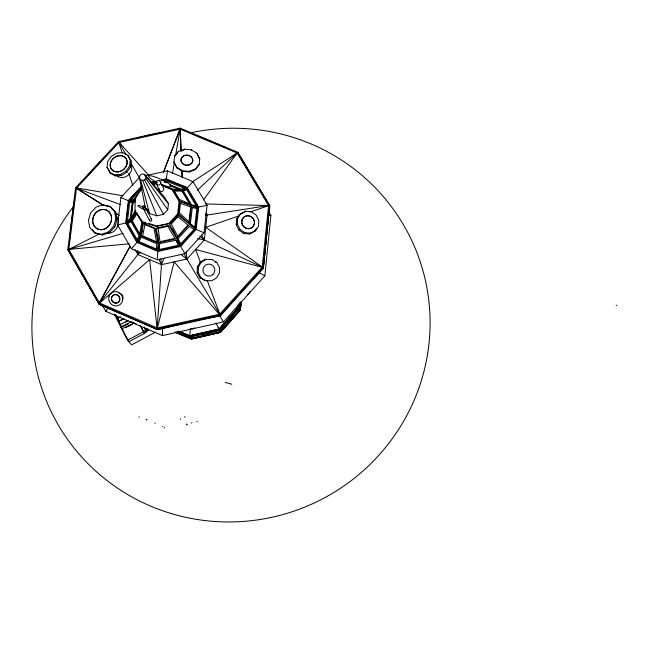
<?xml version="1.0" encoding="UTF-8"?>
<svg xmlns="http://www.w3.org/2000/svg" width="649" height="649" viewBox="0 0 649 649"><rect width="100%" height="100%" fill="white"/><g stroke="black" fill="none" stroke-linecap="round" stroke-linejoin="round"><path stroke-width="0.97" d="M157.983 248.551L157.18 259.77L131.414 248.745L117.591 224.919L120.901 197.483L139.957 176.893M197.223 272.742L197.288 267.047L200.16 262.139L205.076 259.349L211.825 259.486L216.693 262.391L219.467 267.364L219.403 273.067L216.531 277.983L211.606 280.798L204.857 280.579L199.997 277.699L197.223 272.742L198.286 272.88L201.068 277.853L205.944 280.749M198.286 272.88L198.343 267.161L201.231 262.228L206.171 259.422L205.076 259.349M268.856 212.045L270.901 215.436L264.841 275.801L223.402 321.945L162.428 335.598L162.639 327.583M139.486 178.102L139.551 176.049L140.695 174.476L142.812 173.916L144.905 174.776L164.359 197.012L168.44 203.681L167.742 209.716L163.491 214.34L156.758 215.817L149.481 213.553L145.376 207.964L139.486 178.102L140.622 179.732L149.481 213.553M131.414 248.745L136.963 242.466L141.02 235.847L143.51 223.28L155.143 228.197L158.226 243.188L157.967 251.439L180.609 246.466L196.152 229.47L198.667 207.031L187.269 187.756L166.371 178.921L161.487 179.992M176.139 240.211L179.051 246.036L159.078 250.409L159.119 243.854M159.078 250.409L159.289 243.748L175.822 240.227L179.051 246.036M236.309 224.919L236.536 219.184L239.578 214.478L245.687 211.233L251.35 211.761L256.136 215.07L258.773 220.287L258.553 226.022L255.536 230.736L249.403 233.956L243.74 233.453L238.946 230.144L236.309 224.919L237.38 224.116L237.615 218.364L240.657 213.651M173.932 162.51L173.964 161.942L176.861 167.296L182.466 170.752L189.257 171.377L195.398 169.008L199.235 164.294L195.349 169.576L189.216 171.944L182.426 171.312L176.828 167.856L173.932 162.51L174.524 156.149L178.394 151.468L184.511 149.14L191.252 149.773L196.825 153.196L199.705 159.07L196.825 153.196M174.524 156.149L174.5 156.725L178.394 151.468M176.828 167.856L176.861 167.296M144.873 175.814L167.483 170.865L193.086 181.671L207.072 205.287L204.013 232.804L184.957 253.662L180.609 246.466L177.023 238.645L168.797 225.349L156.328 228.091L158.478 242.718L157.967 251.439L136.963 242.466L125.671 223.045L128.356 200.663L141.871 186.036L128.421 200.719L120.901 197.483M182.426 171.312L182.466 170.752M184.47 149.716L184.511 149.14M189.216 171.944L189.257 171.377M191.212 150.341L191.252 149.773M195.349 169.576L195.398 169.008M199.186 164.862L199.746 158.502M239.1 304.543L238.905 306.515L219.078 329.173L189.686 335.906L178.199 331.136M215.947 322.886L220.482 332.093L240.373 309.898L239.1 306.588L239.376 303.635M175.214 332.337L191.536 339.167L220.587 332.264L240.268 309.768L241.014 301.907L240.081 309.687L239.002 306.596M67.812 249.614L99.386 304.422L157.593 329.578L188.664 322.001L220.457 315.706L241.688 291.255L263.299 268.329L269.595 205.319L237.777 152.28L180.227 128.161L118.532 141.636L75.6 187.772L67.812 249.614L99.386 304.422L157.593 329.578L220.457 315.706L263.299 268.329L269.757 206.228L237.777 152.28M239.505 303.878L239.213 306.815L219.184 329.351L189.662 336.101L178.629 331.444M241.185 301.777L240.381 309.987L220.587 332.264L191.423 338.94L175.976 332.418M240.373 309.898L241.16 301.947M69.589 239.473L69.792 237.485M70.1 234.5L70.4 231.515M70.603 229.527L73.678 205.644M189.662 336.101L190.449 328.499M262.188 267.169L268.605 205.53L237.112 153.01L180.122 129.127L119.018 142.472L76.501 188.161L68.802 249.394L99.484 302.994L157.253 327.956L219.654 314.189L262.188 267.169L204.354 239.943L197.612 238.613M263.299 268.329L269.595 205.319L266.398 205.473M109.47 172.204L114.386 174.8L120.463 174.427L126.068 171.174L129.67 165.917L130.311 160.084L127.829 155.241L122.904 152.685L116.861 153.075L111.295 156.312L107.702 161.528L107.028 167.345L110.354 173.275L115.271 175.871L121.339 175.498L126.928 172.253L130.53 167.004L131.171 161.171L127.829 155.241M117.591 224.919L125.671 223.045L131.82 219.257L132.145 216.255M206.163 213.05L207.153 214.714L204.354 239.943L186.896 259.065L161.455 264.662L137.848 254.562L134.919 249.508M204.013 232.804L196.152 229.47L189.321 223.832L191.39 205.457L181.696 189.93L170.792 185.63M194.684 227.945L196.915 208.167L197.88 208.118L195.649 227.896L194.684 227.945L193.183 226.761M141.709 189.232L135.211 197.84L135 211.331L142.967 222.209L156.076 226.29L168.854 223.491L177.639 213.91L179.083 201.255L171.539 188.948L161.569 184.924M195.649 227.896L190.376 223.751L192.307 207.429L197.88 208.118M239.254 303.586L238.905 306.515L237.274 305.574M239.205 305.833L239.351 303.643M239.246 305.939L239.57 303.164M239.505 306.644L239.968 302.718M239.668 308.397L240.357 302.539M132.396 202.537L128.648 201.807L126.271 221.552L130.173 218.81L131.276 219.046L131.512 217.123M135.722 212.799L131.268 220.181L125.671 223.045L130.741 220.092L132.931 201.75L135.073 200.135M133.28 218.032L133.726 214.275M130.173 218.81L132.185 202.464M140.622 179.732L142.658 180.373L144.573 179.903L145.798 178.524L146.025 176.739L144.905 174.776M167.483 170.865L166.371 178.921L164.822 182.28M73.978 203.656L74.278 201.669M142.358 230.947L141.068 234.776L136.963 242.466L140.533 236.082L142.561 222.672L136.704 212.799M172.537 173.307L174.394 162.501M175.571 155.63L180.122 129.127L181.039 151.079L183.602 150.049M113.948 302.629L112.52 301.68A4.308 4.145 62 0 1 114.256 294.751A4.308 4.145 62 0 1 119.724 299.481A4.308 4.145 62 0 1 113.364 302.41L113.218 301.996M230.849 319.073L230.436 321.004L228.545 321.693M231.263 317.15L231.677 315.227M191.536 339.167L192.193 336.263M138.643 251.812L137.848 254.562L99.484 302.994L130.068 246.279L98.794 303.748L157.593 329.578M94.519 232.78L101.285 234.394L108.302 232.026L113.672 226.298L115.936 218.754L114.484 211.444L109.73 206.333L102.956 204.776L95.987 207.169L90.665 212.864L88.402 220.352L89.805 227.637L94.519 232.78L102.453 234.995L109.462 232.634L114.824 226.915L117.08 219.378L115.636 212.085L109.73 206.333M166.12 182.815L167.077 180.244L185.711 187.561L181.209 189.305L169.446 184.649M144.613 224.23L145.262 222.315L142.967 222.209M163.288 172.634L180.227 128.161L181.136 151.128M163.345 172.642L180.122 129.127M164.002 258.221L161.455 264.662L157.139 328.954L220.157 315.057L263.113 267.566L205.749 227.312L238.832 215.914M249.841 291.458L249.094 293.332L247.488 294.557M166.136 182.474L167.077 180.244M164.586 181.412L165.341 179.676L162.51 180.292M162.745 426.677L162.948 426.215M164.359 428.056L164.562 427.594M146.171 419.741L146.374 419.278M146.674 419.935L146.877 419.473M189.881 336.474L189.67 336.936L177.729 331.89L189.613 336.839L189.816 336.385L178.086 331.42M175.157 331.988L190.668 338.543L190.871 338.08L176.277 331.915M154.957 423.497L155.16 423.043M139.056 417.21L139.259 416.755M180.836 332.247L180.901 333.115L181.103 332.653L178.475 331.542M240.081 309.687L240.536 308.478L239.668 308.883M130.741 220.092L135.884 210.917M138.318 242.28L141.263 237.128L156.555 243.756L156.839 250.214L138.318 242.28L138.821 241.493L157.334 249.419L156.839 250.214M135.406 210.674L131.187 217.983L132.948 203.161L135.252 201.506M164.392 181.233L165.341 179.676M254.416 231.523L256.42 228.383M164.473 182.353L166.639 179.067L161.755 180.138M162.428 335.598L105.836 311.342L107.921 308.194M203.664 199.762L237.112 153.01L191.958 182.053M131.82 219.257L135.373 214.73M180.26 419.262L180.657 418.783M184.543 417.283L185.152 416.707M186.166 424.414L186.563 423.935M186.961 424.99L187.301 424.576M191.504 423.107L191.901 422.629M196.923 421.777L197.32 421.306M87.98 175.189L99.946 161.82M616.193 305.679L616.55 305.265M239.1 306.588L219.184 329.351L220.66 332.312L191.439 338.737L189.686 335.906L219.257 329.4M219.078 329.173L239.197 306.726M220.092 328.824L238.864 307.723M232.748 314.797L238.751 308.097M220.019 329.14L238.791 308.202L239.457 309.995L220.814 330.795M220.4 329.473L239.124 308.429M132.931 201.75L128.356 200.663L133.783 201.231L135.081 199.795M156.076 226.29L170.135 223.402L178.621 214.008L179.976 201.75L172.829 189.816L171.539 188.948M141.936 186.458L129.646 199.86L133.199 199.997L134.035 200.801L135.365 199.357M131.163 199.916L142.082 188.007M128.421 200.719L132.647 201.417L136.095 197.726M178.589 235.546L176.577 237.745L172.553 228.781M177.785 240.365L180.609 246.466L176.95 238.118L189.695 224.205L196.152 229.47M180.308 244.373L194.027 229.405L194.724 229.924L181.006 244.9L178.215 239.895M133.199 199.997L137.864 194.935M190.214 205.376L179.781 200.914L173.478 190.425L181.752 189.938L187.269 187.756L193.086 181.671M102.777 158.989L107.734 154.032M197.28 190.287L237.112 153.01M208.288 333.74L206.066 335.711L204.24 335.103M209.765 332.426L211.249 331.112M98.794 303.748L149.643 259.608L157.139 328.954L174.175 261.863L220.457 315.706M114.638 314.692L127.496 340.222L143.364 331.85L147.234 328.564M140.906 251.999L137.848 254.562L137.758 250.595M144.127 332.799L148.021 329.595M183.278 191.082L187.374 188.964L197.418 205.976L191.512 204.857L183.294 190.782L187.374 188.964M132.647 201.417L135.552 199.154M245.687 211.233L239.578 214.478M134.043 199.965L135.26 199.032M236.536 219.184L237.615 218.364M238.946 230.144L240.025 229.357L244.835 232.675L250.514 233.178L255.536 230.736M243.74 233.453L244.835 232.675M249.403 233.956L250.514 233.178M131.276 219.046L127.366 221.788L129.743 202.05L128.648 201.807M133.783 201.231L135.487 200.176M163.053 185.127L162.299 185.565L171.409 188.981L179.286 189.346M126.709 223.694L130.92 221.333L139.105 235.555L136.663 240.836L126.709 223.694L131.057 221.431M155.59 332.101L131.625 344.846L127.496 340.222M131.82 321.669L121.16 326.723L121.517 327.137L120.219 324.63L128.064 320.436M125.744 322.188L127.48 321.255M144.151 327.007L146.447 331.347L148.889 330.057L148.572 329.643M144.492 327.445L146.779 331.777L144.338 333.067L140.07 325.254M129.508 243.805L68.802 249.394L98.956 234.135M178.069 189.094L175.417 190.4L172.796 189.289M194.749 327.883L192.931 328.767L190.149 328.719M123.87 318.489L118.694 321.32M119.586 320.882L123.172 319.154M122.401 326.715L128.607 323.77M120.219 324.63L120.519 324.979L117.25 318.545L120.868 316.834M134.432 322.91L122.085 328.751L128.818 341.707L144.589 333.383L143.364 331.85M125.93 327.453L132.088 324.532M161.723 185.298L172.829 189.816L181.696 189.93L187.269 187.756L166.128 179.465M182.677 189.686L185.379 188.64L166.744 181.322M224.757 323.08L226.647 322.383L226.404 321.782M161.779 185.5L172.52 189.565L181.168 189.938L187.269 187.756M250.173 212.012L269.595 205.319M205.335 215.33L268.605 205.53L205.782 203.989M68.802 249.394L123.221 233.283M137.653 137.921L149.392 134.903L163.053 132.428M153.123 184.608L156.985 183.691M219.094 328.962L189.703 335.687L179.684 331.452M158.478 242.718L177.023 238.645M157.18 259.77L184.957 253.662M203.737 332.937L208.443 331.907M191.057 336.052L218.77 330.065M191.341 336.19L200.582 334.162M209.603 332.11L201.02 334.048L201.247 334.454L209.708 332.596L209.489 332.183M210.089 332.069L218.932 330.122M191.398 336.287L218.973 330.219M191.447 336.685L219.078 330.706M219.776 331.874L192.388 337.894L191.017 335.663M150.738 182.345L155.622 181.274M151.006 182.491L155.89 181.42M151.176 182.775L156.847 181.533M152.401 183.691L157.115 182.653M163.726 181.209L165.609 180.803M158.94 249.557L178.905 245.192M181.752 189.938L191.082 205.741L198.667 207.031L207.072 205.287M177.931 333.472L179.854 333.221M168.854 223.491L170.135 223.402M192.307 207.429L191.35 207.485L196.915 208.167M267.932 215.606L270.901 215.436M189.419 223.8L190.376 223.751M210.714 259.405L211.825 259.486M215.557 262.301L216.693 262.391M200.16 262.139L201.231 262.228M177.639 213.91L178.621 214.008L189.321 223.832M197.288 267.047L198.343 267.161M199.997 277.699L201.068 277.853M136.039 323.762L134.083 323.445L132.607 322.237M123.067 195.763L75.6 187.772L103.686 205.555M198.667 207.031L191.39 205.457L179.083 201.255M105.089 205.644L110.882 206.974M263.113 267.566L195.633 249.5L200.541 262.61M225.284 382.439L231.758 384.232M149.108 223.54L155.833 225.69M239.538 309.532L240.268 309.768M205.23 214.081L207.153 214.714M120.665 204.727L76.501 188.161L103.718 205.49M193.84 134.367L219.857 145.116M169.949 185.687L181.168 189.938M159.759 180.714L159.192 180.479A2.377 2.304 -19.7 0 0 156.174 183.091A2.377 2.304 -19.7 0 0 159.816 184.608A2.377 2.304 -19.7 0 0 159.759 180.714L160.993 183.456M161.406 184.365L162.818 184.957A12.534 2.247 24.7 0 0 169.503 184.129A12.534 2.247 24.7 0 0 150.779 175.798A12.534 2.247 24.7 0 0 156.953 182.345M144.24 207.98A1.201 1.16 -22.2 0 0 144.613 206.22A1.201 1.16 -22.2 0 0 142.78 206.204A1.201 1.16 -22.2 0 0 143.048 207.972L143.332 208.086A1.201 1.16 -22.2 0 0 143.64 208.134M177.996 331.598L189.281 336.312L189.492 335.849L191.423 338.94M141.02 235.847L158.226 243.188M221.674 145.944L224.4 147.169M101.285 234.394L102.453 234.995M108.302 232.026L109.462 232.634M113.672 226.298L114.824 226.915M258.764 272.475L264.841 275.801M115.936 218.754L117.08 219.378M102.956 204.776L104.124 205.417M114.484 211.444L115.636 212.085M194.724 229.924L189.484 226.331L178.069 238.637L181.006 244.9M180.714 254.294L186.896 259.065L219.654 314.189M189.695 224.205L178.28 215.233L169.754 224.546L176.95 238.118M199.851 236.098L204.354 239.943L201.425 234.865M92.336 229.714L95.695 233.389M148.824 175.384L118.532 141.636L122.272 153.123M120.795 327.274L122.41 329.116L114.938 314.084M117.25 318.545L117.518 318.862L115.571 314.927M146.025 176.739L168.44 203.681M114.386 174.8L115.271 175.871M107.028 167.345L107.912 168.416M120.463 174.427L121.339 175.498M126.068 171.174L126.928 172.253M129.67 165.917L130.53 167.004M130.311 160.084L131.171 161.171M146.447 331.347L146.779 331.777M239.562 304L240.592 305.346M145.798 178.524L167.742 209.716M181.014 332.815L181.363 333.359L181.217 332.353M189.143 336.093L190.668 338.543M218.137 327.615L219.184 329.351L218.51 327.453M238.021 153.318L269.757 206.228M186.555 189.63L196.079 205.782M131.268 220.181L140.533 236.082M139.705 235.847L140.646 237.469M127.691 223.321L137.134 239.595M219.63 315.398L223.402 321.945M119.018 142.472L126.044 154.673M130.563 162.51L139.608 178.191M102.428 305.428L105.836 311.342M68.478 250.417L99.386 304.422M200.379 334.113L200.687 334.649M144.573 179.903L163.491 214.34M141.271 327.307L143.64 331.647M143.332 208.086L144.062 209.465M143.048 207.972L149.57 220.619M116.26 315.325L117.145 317.012M184.129 253.8L186.896 259.065L186.271 251.09M209.911 332.012L210.195 332.556M144.727 206.382L151.598 219.5M117.996 318.643L119.229 321.004M121.16 326.723L122.41 329.116M237.38 224.116L240.025 229.357M158.802 259.413L161.455 264.662L160.847 258.91M108.318 169.227L110.354 173.275M240.098 308.681L240.325 309.135M219.711 328.499L219.979 329.043L226.274 322.018L226.022 321.458M156.433 183.845L159.435 190.327M232.886 314.554L233.121 315.13M142.658 180.373L156.758 215.817M207.193 280.4L220.157 315.057M239.157 305.695L240.162 308.445M128.81 173.21L132.858 185.646M157.253 247.577L157.334 249.419M181.842 170.395L182.134 177.274M181.874 170.103L182.15 177.096M157.748 226.306L157.788 228.245M157.91 235.035L158.032 241.817M116.447 216.19A10.352 9.054 -61.3 0 1 118.418 223.329M117.818 225.933A10.352 9.054 -61.3 0 1 107.994 233.364M130.936 164.822A8.972 7.512 -37.9 0 1 127.894 175.441A8.972 7.512 -37.9 0 1 116.861 175.701M118.954 293.17A4.275 4.121 62.1 0 1 122.361 299.741M162.712 187.245A2.336 2.263 -19.8 0 1 163.572 190.181A2.336 2.263 -19.8 0 1 160.627 191.333A2.336 2.263 -19.8 0 1 159.256 188.599M150.917 218.973A1.16 1.128 -22.4 0 1 151.655 220.457A1.16 1.128 -22.4 0 1 150.065 221.082A1.16 1.128 -22.4 0 1 149.603 219.492M192.209 132.469A199.559 196.371 -22.8 0 1 429.33 340.06A199.559 196.371 -22.8 0 1 158.778 509.36A199.559 196.371 -22.8 0 1 73.102 207.007M180.365 203.275L179.416 212.872L188.997 221.812L190.66 206.958L180.365 203.275M141.774 222.136L139.778 233.997L132.291 221.155L136.809 213.91L141.774 222.136M144.97 224.668L142.602 235.887L156.506 241.809L154.016 228.367L144.97 224.668M177.891 216.685L171.336 224.027L177.704 236.309L187.991 225.049L177.891 216.685M238.816 307.585L219.979 328.597L221.187 331.128L239.83 310.319L238.816 307.585M232.61 314.968L226.842 321.401L227.028 321.831L232.78 315.406L232.61 314.968M167.823 226.282L158.169 228.537L159.962 241.696L174.946 238.386L167.823 226.282M218.656 329.838L190.984 335.931L192.485 338.38L219.881 332.353L218.656 329.838M181.988 191.033L174.338 191.179L179.327 199.357L189.54 203.802L181.988 191.033M144.338 209.586L142.885 208.962A6.117 0.982 24.6 0 1 138.472 205.409A6.117 0.982 24.6 0 1 147.875 209.473A6.117 0.982 24.6 0 1 144.338 209.586M119.01 215.257L115.603 213.107L119.018 215.233M113.51 302.345L112.666 301.615A4.308 4.145 62 0 1 114.402 294.687A4.308 4.145 62 0 1 119.87 299.416A4.308 4.145 62 0 1 113.51 302.345M241.688 221.633A6.62 6.287 53.7 0 0 251.082 228.099A6.62 6.287 53.7 0 0 251.512 216.871A6.62 6.287 53.7 0 0 241.696 221.625A6.62 6.287 53.7 0 0 251.082 228.099A6.62 6.287 53.7 0 0 251.504 216.871A6.62 6.287 53.7 0 0 241.688 221.633M183.464 164.319A5.946 5.095 5.3 0 0 192.794 160.822A5.946 5.095 5.3 0 0 184.365 155.549A5.946 5.095 5.3 0 0 183.464 164.278A5.946 5.095 5.3 0 0 192.794 160.782A5.946 5.095 5.3 0 0 184.365 155.509A5.946 5.095 5.3 0 0 183.464 164.319M117.988 171.839A9.037 7.545 -37.9 0 0 126.344 159.021A9.037 7.545 -37.9 0 0 111.66 160.344A9.037 7.545 -37.9 0 0 117.988 171.839A9.037 7.545 -37.9 0 0 126.368 159.046A9.037 7.545 -37.9 0 0 111.685 160.376A9.037 7.545 -37.9 0 0 118.013 171.863M105.892 228.367A10.449 9.118 -61.3 0 0 107.775 210.779A10.449 9.118 -61.3 0 0 92.766 219.557A10.449 9.118 -61.3 0 0 105.892 228.367A10.449 9.118 -61.3 0 0 107.742 210.763A10.449 9.118 -61.3 0 0 92.726 219.54A10.449 9.118 -61.3 0 0 105.852 228.351M108.862 296.828A7.269 7.001 62 0 0 117.672 305.768A7.269 7.001 62 0 0 120.617 293.746A7.269 7.001 62 0 0 108.862 296.828M212.929 274.535A6.019 5.963 -85.4 0 0 210.657 264.362A6.019 5.963 -85.4 0 0 203.064 271.444A6.019 5.963 -85.4 0 0 212.929 274.535"/></g></svg>
